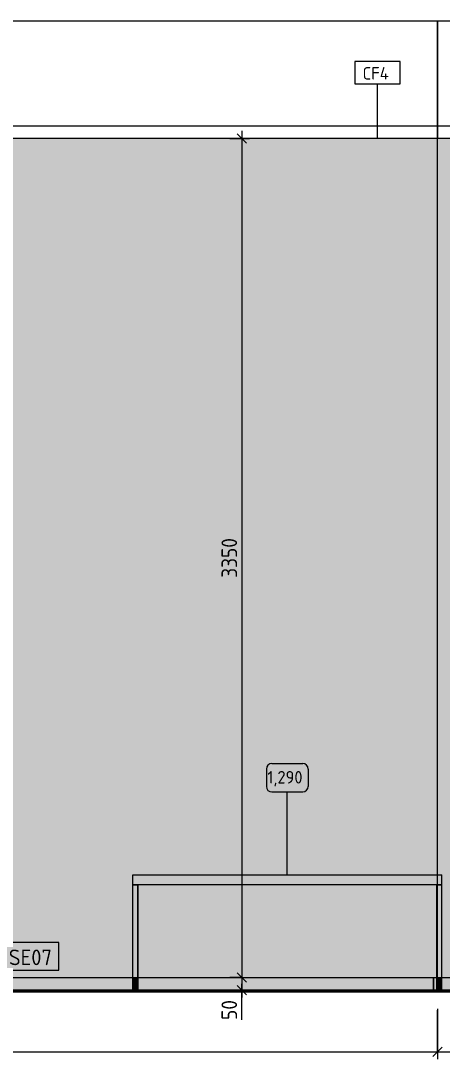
# Model space of a CAD drawing. Header units: millimetres. Extents: x 72431 to 128923, y -1987 to 12500.
# Drawn here: x 95947 to 97632, y 8124 to 12270 of the extents above; entities that cross this region are included whole.
import ezdxf

# ---------------------------------------------------------------- set-up
doc = ezdxf.new("R2010")
doc.units = ezdxf.units.MM
for name, color, linetype, lineweight in [('A-ANNO-DIMS', 7, 'Continuous', 9), ('A-ANNO-DIMS-25', 7, 'Continuous', 9), ('A-CLNG', 7, 'Continuous', 9), ('A-CLNG-IDEN', 7, 'Continuous', 9), ('A-DETL', 7, 'Continuous', 9), ('A-FLOR', 7, 'Continuous', 9), ('A-GENM', 7, 'Continuous', 9), ('A-WALL-PATT', 7, 'Continuous', 9), ('I-FURN-IDEN', 7, 'Continuous', 9), ('I-WALL', 7, 'Continuous', 9), ('P-SANR-FIXT-IDEN', 7, 'Continuous', 9)]:
    doc.layers.add(name, color=color, linetype=linetype, lineweight=lineweight)
for name, color, linetype, lineweight, true_color in [('A-FLOR-1', 7, 'Continuous', 9, 0x787878), ('A-FLOR-FNSH-1', 7, 'Continuous', 30, 0x3c3c3c), ('I-FURN-10', 7, 'Continuous', 9, 0x9e9e9e), ('I-FURN-7', 7, 'Continuous', 9, 0xacacac), ('I-FURN-9', 7, 'Continuous', 9, 0xc0c0c0)]:
    doc.layers.add(name, color=color, linetype=linetype, lineweight=lineweight, true_color=true_color)
doc.layers.add('I-FURN-8', color=7, linetype='Continuous', lineweight=9, true_color=0x7f7f7f, transparency=0.7)
doc.styles.add('GOST Common_5', font='GOST_Common.ttf', dxfattribs={"height": 50})
doc.styles.add('GOST Common_7', font='GOST_Common.ttf', dxfattribs={"height": 62.5})
doc.styles.add('ISOCPEUR_2', font='isocpeur.ttf', dxfattribs={"width": 0.9, "height": 62.5})
doc.dimstyles.new('ISO-2_5_0_9К_БОЛЬШОЙ_1', dxfattribs={"dimscale": 304.8, "dimtxt": 62.248823, "dimasz": 0.123031, "dimexe": 0.098425, "dimexo": 0.246063, "dimgap": 0, "dimtad": 1, "dimdec": 0, "dimrnd": 10, "dimzin": 0, "dimdsep": 46, "dimtxsty": 'ISOCPEUR_2', "dimblk1": 'OBLIQUE', "dimblk2": 'OBLIQUE', "dimsah": 1, "dimcen": 0.09, "dimdle": 0.098425, "dimazin": 0, "dimtfac": 1, "dimtdec": 4, "dimtix": 1, "dimtmove": 0, "dimatfit": 3, "dimfxl": 1, "dimtvp": 1, "dimtolj": 1, "dimtzin": 0, "dimarcsym": 2})
doc.dimstyles.new('ISO-2_5_0_9К_БОЛЬШОЙ_2', dxfattribs={"dimscale": 304.8, "dimtxt": 62.248823, "dimasz": 0.123031, "dimexe": 0.098425, "dimexo": 0.246063, "dimgap": 0, "dimtad": 1, "dimdec": 0, "dimrnd": 10, "dimzin": 0, "dimdsep": 46, "dimtxsty": 'ISOCPEUR_2', "dimblk1": 'OBLIQUE', "dimblk2": 'OBLIQUE', "dimsah": 1, "dimcen": 0.09, "dimdle": 0.098425, "dimazin": 0, "dimtfac": 1, "dimtdec": 4, "dimtix": 1, "dimtmove": 1, "dimatfit": 3, "dimfxl": 1, "dimtvp": 1, "dimtolj": 1, "dimtzin": 0, "dimarcsym": 2})

# ---------------------------------------------------------------- blocks, each defined once
blk = doc.blocks.new('Стол базовый прямоугольный - 1_290-25520344-Развертка 3_08-1')
at = {"layer": 'I-FURN-8'}
for points in [[(80021.4, 8820), (80347.5, 8820), (80347.5, 8860), (79112.5, 8860), (79112.5, 8820), (79952.8, 8820)], [(79112.5, 8450), (79132.5, 8450), (79132.5, 8820), (79112.5, 8820), (79112.5, 8455.2)], [(80329, 8450), (80329, 8820), (80327.5, 8820), (80327.5, 8450)], [(80330, 8450), (80347.5, 8450), (80347.3, 8820), (80329, 8820), (80329, 8450)], [(79129.7, 8400), (79132.5, 8400), (79132.5, 8450), (79112.5, 8450), (79112.5, 8400)], [(80327.5, 8400), (80347.5, 8400), (80347.5, 8450), (80327.5, 8450), (80327.5, 8401.5)]]:
    blk.add_hatch(color=256, dxfattribs=at).paths.add_polyline_path(points)
at = {"layer": 'I-FURN-10'}
for p, q in [((79112.5, 8820), (79132.5, 8820)), ((79132.5, 8820), (79112.5, 8820)), ((80327.5, 8820), (80329, 8820)), ((80347.5, 8820), (80327.5, 8820))]:
    blk.add_line(p, q, dxfattribs=at)
at = {"layer": 'I-FURN-7'}
for p, q in [((79112.5, 8400), (79112.5, 8820)), ((79112.5, 8400), (79112.5, 8820)), ((79132.5, 8400), (79132.5, 8820)), ((79132.5, 8400), (79132.5, 8820)), ((80327.5, 8450), (80327.5, 8820)), ((80327.5, 8400), (80327.5, 8820)), ((80347.5, 8400), (80347.5, 8820))]:
    blk.add_line(p, q, dxfattribs=at)
at = {"layer": 'I-FURN-9'}
for p, q in [((79112.5, 8860), (80347.5, 8860)), ((79112.5, 8820), (79112.5, 8860)), ((80347.5, 8820), (80347.5, 8860)), ((80347.5, 8820), (79112.5, 8820)), ((79112.5, 8820), (79132.5, 8820)), ((79112.5, 8400), (79112.5, 8820)), ((79132.5, 8820), (79132.5, 8400)), ((80327.5, 8820), (80347.5, 8820)), ((80327.5, 8820), (80327.5, 8400)), ((80347.5, 8400), (80347.5, 8820))]:
    blk.add_line(p, q, dxfattribs=at)
blk = doc.blocks.new('Плинтус - Плинтус темный _ст_школа_-32862173-Развертка 3_08-1')
at = {"layer": 'A-GENM'}
blk.add_line((80314, 8400), (80314, 8450), dxfattribs=at)
blk = doc.blocks.new('Плинтус - Плинтус темный _ст_школа_-33411963-Развертка 3_08-1')
at = {"layer": 'A-GENM'}
h = blk.add_hatch(color=256, dxfattribs=at)
h.paths.add_polyline_path([(81341.9, 8400), (82310, 8400), (82310, 8450), (80347.5, 8450), (80347.5, 8400), (81324.7, 8400)])
h.paths.add_polyline_path([(80327.5, 8400), (80327.5, 8450), (80314, 8450), (80314, 8400)])
h.paths.add_polyline_path([(84444, 8400), (84444, 8450), (83810, 8450), (83810, 8400), (83931.4, 8400)])
for p, q in [((80314, 8450), (80327.5, 8450)), ((80314, 8450), (80314, 8400)), ((80327.5, 8450), (80347.5, 8450)), ((80347.5, 8450), (82310, 8450)), ((82310, 8450), (83810, 8450)), ((83810, 8450), (84444, 8450)), ((82310, 8400), (82302.2, 8400)), ((83810, 8400), (82310, 8400)), ((83931.4, 8400), (83810, 8400))]:
    blk.add_line(p, q, dxfattribs=at)
blk = doc.blocks.new('Плинтус - Плинтус темный _ст_школа_-33254604-Развертка 3_08-1')
at = {"layer": 'A-GENM'}
h = blk.add_hatch(color=256, dxfattribs=at)
h.paths.add_polyline_path([(79421.2, 8400), (80314, 8400), (80314, 8450), (79132.5, 8450), (79132.5, 8400), (79404.1, 8400)])
h.paths.add_polyline_path([(78580.9, 8400), (79112.5, 8400), (79112.5, 8450), (78516, 8450), (78516, 8400)])
for p, q in [((78516, 8450), (79112.5, 8450)), ((78516, 8400), (78516, 8450)), ((79112.5, 8450), (79132.5, 8450)), ((79132.5, 8450), (80314, 8450))]:
    blk.add_line(p, q, dxfattribs=at)
blk = doc.blocks.new('DIMBLOCK8-Развертка 3_08-1')
at = {"layer": 'A-ANNO-DIMS-25'}
for p, q in [((93282.6, 8325), (93282.6, 8124)), ((93282.6, 8154), (93282.6, 8320)), ((97612.6, 8325), (97612.6, 8124)), ((97612.6, 8154), (97612.6, 8320)), ((93282.6, 8154), (97612.6, 8154))]:
    blk.add_line(p, q, dxfattribs=at)
at = {"layer": 'A-ANNO-DIMS-25', "lineweight": 20}
for p, q in [((93282.6, 8154), (93301.4, 8172.8)), ((97612.6, 8154), (97631.4, 8172.8)), ((93282.6, 8154), (93263.9, 8135.3)), ((97612.6, 8154), (97593.9, 8135.3))]:
    blk.add_line(p, q, dxfattribs=at)
at = {"layer": 'A-ANNO-DIMS-25', "color": 0, "insert": (95365.6, 8235.7), "char_height": 62.5, "width": 196.802, "attachment_point": 1, "line_spacing_factor": 1.149209, "style": 'ISOCPEUR_2'}
blk.add_mtext('4330', dxfattribs=at)
blk = doc.blocks.new('_Oblique')
at = {"color": 0, "linetype": 'ByBlock', "lineweight": -2}
blk.add_line((-0.5, -0.5), (0.5, 0.5), dxfattribs=at)
blk = doc.blocks.new('DIMBLOCK9-Развертка 3_08-1')
at = {"layer": 'A-ANNO-DIMS-25'}
for p, q in [((97612.6, 8325), (97612.6, 8124)), ((97612.6, 8154), (97612.6, 8320)), ((101732.6, 8154), (101732.6, 8320)), ((101732.6, 8315), (101732.6, 8124)), ((97612.6, 8154), (101762.6, 8154))]:
    blk.add_line(p, q, dxfattribs=at)
at = {"layer": 'A-ANNO-DIMS-25', "lineweight": 20}
for p, q in [((97612.6, 8154), (97631.4, 8172.8)), ((101732.6, 8154), (101751.4, 8172.8)), ((97612.6, 8154), (97593.9, 8135.3)), ((101732.6, 8154), (101713.9, 8135.3))]:
    blk.add_line(p, q, dxfattribs=at)
at = {"layer": 'A-ANNO-DIMS-25', "color": 0, "insert": (99596, 8235.7), "char_height": 62.5, "width": 183.873, "attachment_point": 1, "line_spacing_factor": 1.149209, "style": 'ISOCPEUR_2'}
blk.add_mtext('4120', dxfattribs=at)
blk = doc.blocks.new('DIMBLOCK10-Развертка 3_08-1')
at = {"layer": 'A-ANNO-DIMS-25', "lineweight": 20}
for p, q in [((96831, 11800), (96812.2, 11818.8)), ((96831, 11800), (96849.7, 11781.2)), ((96831, 8450), (96812.2, 8468.8)), ((96831, 8450), (96849.7, 8431.3))]:
    blk.add_line(p, q, dxfattribs=at)
at = {"layer": 'A-ANNO-DIMS-25'}
for p, q in [((96831, 11830), (96831, 8450)), ((96782.5, 11800), (96861, 11800)), ((96831, 11800), (96782.5, 11800)), ((96782.5, 8450), (96861, 8450)), ((96831, 8450), (96782.5, 8450))]:
    blk.add_line(p, q, dxfattribs=at)
at = {"layer": 'A-ANNO-DIMS-25', "color": 0, "insert": (96749.3, 10046), "char_height": 62.5, "width": 189.619, "attachment_point": 1, "rotation": 90, "line_spacing_factor": 1.149209, "style": 'ISOCPEUR_2'}
blk.add_mtext('3350', dxfattribs=at)
blk = doc.blocks.new('DIMBLOCK11-Развертка 3_08-1')
at = {"layer": 'A-ANNO-DIMS-25', "lineweight": 20}
for p, q in [((96831, 8450), (96812.2, 8468.8)), ((96831, 8400), (96812.2, 8418.7)), ((96831, 8450), (96849.7, 8431.3)), ((96831, 8400), (96849.7, 8381.2))]:
    blk.add_line(p, q, dxfattribs=at)
at = {"layer": 'A-ANNO-DIMS-25'}
for p, q in [((96782.5, 8450), (96861, 8450)), ((96831, 8450), (96782.5, 8450)), ((96831, 8450), (96831, 8370)), ((96831, 8384.8), (96831, 8425)), ((96782.5, 8400), (96861, 8400)), ((96831, 8400), (96782.5, 8400)), ((96831, 8280.8), (96831, 8384.8))]:
    blk.add_line(p, q, dxfattribs=at)
at = {"layer": 'A-ANNO-DIMS-25', "color": 0, "insert": (96749.3, 8280.8), "char_height": 62.5, "width": 94.81, "attachment_point": 1, "rotation": 90, "line_spacing_factor": 1.149209, "style": 'ISOCPEUR_2'}
blk.add_mtext('50', dxfattribs=at)
blk = doc.blocks.new('М_потолков - Марка_ Имя типа-25382930-Развертка 3_08-1')
at = {"layer": 'A-CLNG-IDEN'}
for p, q in [((80180.6, 12107.2), (79999.4, 12107.2)), ((79999.4, 12107.2), (79999.4, 12017.8)), ((80180.6, 12017.8), (80180.6, 12107.2)), ((79999.4, 12017.8), (80180.6, 12017.8))]:
    blk.add_line(p, q, dxfattribs=at)
blk = doc.blocks.new('Марка_Мебель - В прямоуг_Balcon_Марка-25523697-Развертка 3_08-1')
at = {"layer": 'I-FURN-IDEN'}
for p, q in [((79668.6, 9304.8), (79791.4, 9304.8)), ((79646.1, 9282.3), (79646.1, 9213.3)), ((79813.9, 9282.3), (79813.9, 9213.5)), ((79668.5, 9191), (79791.4, 9191))]:
    blk.add_line(p, q, dxfattribs=at)
for centre, radius, start, end in [((79668.6, 9282.3), 22.5, 90, 180), ((79791.4, 9282.3), 22.5, 0, 90), ((79668.5, 9213.3), 22.3, 180, 270), ((79791.4, 9213.5), 22.5, 270, 0)]:
    blk.add_arc(centre, radius, start, end, dxfattribs=at)
blk = doc.blocks.new('М_сантехническая_рамка1 - В рамке-30590747-Развертка 3_08-1')
at = {"layer": 'P-SANR-FIXT-IDEN'}
for p, q in [((78644.3, 9363.5), (78421, 9363.5)), ((78421, 9363.5), (78421, 9253.1)), ((78644.3, 9253.1), (78644.3, 9363.5)), ((78421, 9253.1), (78644.3, 9253.1))]:
    blk.add_line(p, q, dxfattribs=at)

msp = doc.modelspace()

# ---------------------------------------------------------------- hatches: boundary and pattern name
at = {"layer": 'A-FLOR-1'}
h = msp.add_hatch(color=256, dxfattribs=at)
h.paths.add_polyline_path([(101355.3, 8394.6), (101762.6, 8394.6), (101762.6, 8395), (95577.7, 8395), (95576.3, 8394.6), (101214, 8394.6)])
h.paths.add_polyline_path([(93119.7, 8394.6), (94817.6, 8394.6), (94816.2, 8395), (92982.5, 8395), (92982.5, 8394.6)])
h.paths.add_polyline_path([(94933, 8394.6), (95462.6, 8394.6), (95462.5, 8395), (94933, 8395)])
at = {"layer": 'A-WALL-PATT'}
h = msp.add_hatch(color=256, dxfattribs=at)
h.paths.add_polyline_path([(95798.6, 8400), (95798.6, 8450), (96395.1, 8450), (96395.2, 8860), (97611.6, 8860), (97611.6, 11800), (93283.6, 11800), (93283.6, 9150), (94597.6, 9150), (94597.6, 10200), (95797.6, 10200), (95797.6, 8400)])
h.paths.add_polyline_path([(96415.1, 8450), (97610.1, 8450), (97610.1, 8820), (96415.1, 8820), (96415.1, 8455.2)])
msp.add_hatch(color=256, dxfattribs=at).paths.add_polyline_path([(99224.7, 8450), (99592.6, 8450), (99592.6, 9150), (101092.6, 9150), (101092.6, 8450), (101741.6, 8450), (101741.6, 11800), (97611.6, 11800), (97611.6, 8860), (97630.1, 8860), (97630.1, 8450), (99156.1, 8450)])

# ---------------------------------------------------------------- linework, layer by layer
at = {"layer": 'A-CLNG'}
msp.add_line((101741.6, 11800), (93003.6, 11800), dxfattribs=at)
at = {"layer": 'A-CLNG-IDEN'}
msp.add_line((97372.6, 11800), (97372.6, 12017.8), dxfattribs=at)
at = {"layer": 'A-DETL'}
msp.add_line((93003.6, 11850), (101742.6, 11850), dxfattribs=at)
at = {"layer": 'A-FLOR'}
for p, q in [((92982.5, 12270), (101762.7, 12270)), ((101741.6, 8400), (95596.3, 8400))]:
    msp.add_line(p, q, dxfattribs=at)
at = {"layer": 'A-FLOR-FNSH-1'}
msp.add_line((101762.6, 8395), (95577.7, 8395), dxfattribs=at)
at = {"layer": 'I-FURN-IDEN'}
msp.add_line((97012.6, 8860), (97012.6, 9191), dxfattribs=at)
at = {"layer": 'I-WALL'}
for p, q in [((97611.6, 12270), (97611.6, 8450)), ((97612.6, 12270), (97612.6, 11800))]:
    msp.add_line(p, q, dxfattribs=at)

# ---------------------------------------------------------------- block references
at = {"layer": 'A-CLNG-IDEN'}
msp.add_blockref('М_потолков - Марка_ Имя типа-25382930-Развертка 3_08-1', (17282.6, 0), dxfattribs=at)
at = {"layer": 'A-GENM'}
for name in ['Плинтус - Плинтус темный _ст_школа_-33254604-Развертка 3_08-1', 'Плинтус - Плинтус темный _ст_школа_-32862173-Развертка 3_08-1', 'Плинтус - Плинтус темный _ст_школа_-33411963-Развертка 3_08-1']:
    msp.add_blockref(name, (17282.6, 0), dxfattribs=at)
at = {"layer": 'I-FURN-7'}
msp.add_blockref('Стол базовый прямоугольный - 1_290-25520344-Развертка 3_08-1', (17282.6, 0), dxfattribs=at)
at = {"layer": 'I-FURN-IDEN'}
msp.add_blockref('Марка_Мебель - В прямоуг_Balcon_Марка-25523697-Развертка 3_08-1', (17282.6, 0), dxfattribs=at)
at = {"layer": 'P-SANR-FIXT-IDEN'}
msp.add_blockref('М_сантехническая_рамка1 - В рамке-30590747-Развертка 3_08-1', (17454.3, -773.3), dxfattribs=at)

# ---------------------------------------------------------------- texts
at = {"layer": 'A-CLNG-IDEN', "insert": (97313.7, 12085.1), "char_height": 50, "width": 138.291, "attachment_point": 1, "style": 'GOST Common_5'}
msp.add_mtext('CF4', dxfattribs=at)
at = {"layer": 'I-FURN-IDEN', "insert": (96932.9, 9274.7), "char_height": 50, "width": 184.388, "attachment_point": 1, "style": 'GOST Common_5'}
msp.add_mtext('1,290', dxfattribs=at)
at = {"layer": 'P-SANR-FIXT-IDEN', "insert": (95899.1, 8561.9), "char_height": 62.5, "width": 222.468, "attachment_point": 1, "style": 'GOST Common_7'}
msp.add_mtext('SE07', dxfattribs=at)

# ---------------------------------------------------------------- dimensions: what is measured, and where the dimension line sits
at = {"layer": 'A-ANNO-DIMS'}
dim = msp.add_linear_dim(base=(96831, 8450), p1=(96857.5, 11800), p2=(96857.5, 8450), angle=90, dimstyle='ISO-2_5_0_9К_БОЛЬШОЙ_1', override={"dimpost": '<>', "dimfxl": 3350}, dxfattribs=at)
dim.commit()
dim.dimension.update_dxf_attribs({"geometry": 'DIMBLOCK10-Развертка 3_08-1', "text_midpoint": (96799.7, 10125)})
dim = msp.add_linear_dim(base=(96831, 8400), p1=(96857.5, 8450), p2=(96857.5, 8400), angle=90, dimstyle='ISO-2_5_0_9К_БОЛЬШОЙ_2', override={"dimpost": '<>', "dimfxl": 50}, dxfattribs=at)
dim.commit()
dim.dimension.update_dxf_attribs({"geometry": 'DIMBLOCK11-Развертка 3_08-1', "text_midpoint": (96791, 8328.2), "dimtype": 160, "text_rotation": 90})
for base, p1, p2, override, picture, middle in [((97612.6, 8154), (93282.6, 8400), (97612.6, 8400), {"dimpost": '<>', "dimfxl": 4330.000032}, 'DIMBLOCK8-Развертка 3_08-1', (95447.6, 8185.3)), ((101732.6, 8154), (97612.6, 8400), (101732.6, 8390), {"dimpost": '<>', "dimfxl": 4120.012041}, 'DIMBLOCK9-Развертка 3_08-1', (99672.6, 8185.3))]:
    dim = msp.add_linear_dim(base=base, p1=p1, p2=p2, dimstyle='ISO-2_5_0_9К_БОЛЬШОЙ_1', override=override, dxfattribs=at)
    dim.commit()
    dim.dimension.update_dxf_attribs({"geometry": picture, "text_midpoint": middle})

doc.saveas('drawing.dxf')
